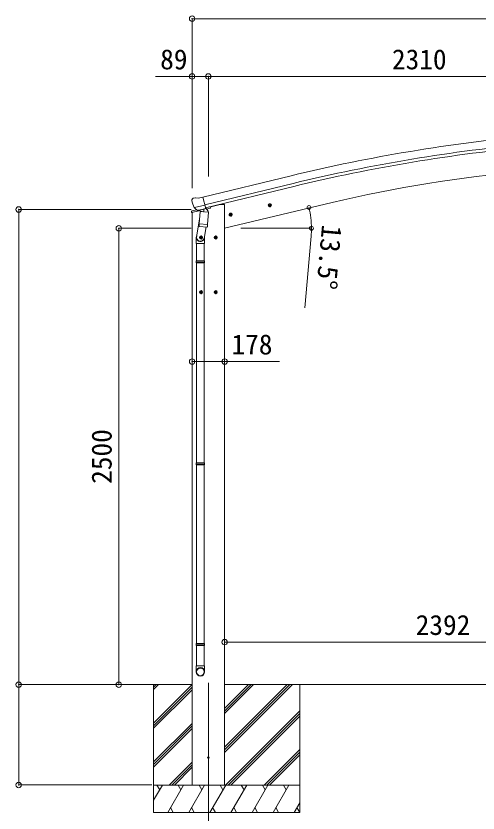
# Model space of a CAD drawing. Units: millimetres at full size. Extents: x -21204 to 8479, y -5853 to 7886.
# Drawn here: x -2581 to -51, y -1824 to 2543 of the extents above; entities that cross this region are included whole.
import ezdxf
from ezdxf.enums import TextEntityAlignment as Align

# ---------------------------------------------------------------- set-up
doc = ezdxf.new("R2010")
doc.units = ezdxf.units.MM
doc.header["$LTSCALE"] = 30
doc.header["$PDMODE"] = 32
doc.header["$PDSIZE"] = 30
for name, color, linetype, lineweight in [('0-0_0', 7, 'Continuous', 9), ('0-1_本体', 4, 'Continuous', 9), ('0-2_部品', 7, 'Continuous', 9), ('0-8_PARTS2', 2, 'Continuous', 9), ('0-A_寸法', 6, 'Continuous', 9), ('1-A', 6, 'Continuous', 9)]:
    doc.layers.add(name, color=color, linetype=linetype, lineweight=lineweight)
doc.styles.add('ＭＳ ゴシック', font='')
doc.styles.get('ＭＳ ゴシック').set_extended_font_data('MS Gothic')

msp = doc.modelspace()

# ---------------------------------------------------------------- linework, layer by layer
at = {"layer": '0-0_0'}
for p, q in [((-2139.36, -1120.81), (-1616.62, -1120.81)), ((-1827.62, -1120.81), (-1827.62, -1820.81)), ((-1827.62, -1148.19), (-1800.24, -1120.81)), ((-1827.62, -1134.05), (-1814.39, -1120.81)), ((-1827.62, -1332.04), (-1616.62, -1121.04)), ((-1827.62, -1346.18), (-1616.62, -1135.18)), ((-1438.62, -1491.82), (-1067.61, -1120.81)), ((-1438.62, -1463.54), (-1095.89, -1120.81)), ((-1438.62, -1477.68), (-1081.75, -1120.81)), ((-1438.62, -1279.69), (-1279.74, -1120.81)), ((-1438.62, -1265.55), (-1293.89, -1120.81)), ((-1438.62, -1251.41), (-1308.03, -1120.81)), ((-1438.62, -1120.81), (1483.2, -1120.81)), ((-1027.62, -1120.81), (-1027.62, -1820.81)), ((-1827.62, -1360.32), (-1616.62, -1149.32)), ((-1433.77, -1670.81), (-1027.62, -1264.67)), ((-1419.62, -1670.81), (-1027.62, -1278.81)), ((-1405.48, -1670.81), (-1027.62, -1292.95)), ((-1827.62, -1544.17), (-1616.62, -1333.17)), ((-1827.62, -1558.31), (-1616.62, -1347.31)), ((-1827.62, -1572.45), (-1616.62, -1361.45)), ((-1221.63, -1670.81), (-1027.62, -1476.8)), ((-1207.49, -1670.81), (-1027.62, -1490.94)), ((-1193.35, -1670.81), (-1027.62, -1505.09)), ((-1742.13, -1670.81), (-1616.62, -1545.3)), ((-1727.99, -1670.81), (-1616.62, -1559.44)), ((-1713.85, -1670.81), (-1616.62, -1573.59)), ((-1027.62, -1670.81), (-1827.62, -1670.81)), ((-1827.62, -1754.64), (-1779.22, -1670.81)), ((-1794.23, -1696.79), (-1809.23, -1670.81)), ((-1750.36, -1820.81), (-1663.76, -1670.81)), ((-1678.76, -1696.79), (-1693.76, -1670.81)), ((-1634.89, -1820.81), (-1548.29, -1670.81)), ((-1438.62, -1670.82), (-1616.62, -1670.82)), ((-1563.29, -1696.79), (-1578.29, -1670.81)), ((-1519.42, -1820.81), (-1432.82, -1670.81)), ((-1447.82, -1696.79), (-1462.82, -1670.81)), ((-1403.95, -1820.81), (-1317.35, -1670.81)), ((-1332.35, -1696.79), (-1347.35, -1670.81)), ((-1288.48, -1820.81), (-1201.88, -1670.81)), ((-1231.88, -1670.81), (-1216.88, -1696.79)), ((-1173.01, -1820.81), (-1086.4, -1670.81)), ((-1101.41, -1696.79), (-1116.41, -1670.81)), ((-1057.54, -1820.81), (-1027.62, -1769)), ((-1827.62, -1820.81), (-1027.62, -1820.81)), ((-1735.36, -1794.83), (-1720.36, -1820.81)), ((-1619.89, -1794.83), (-1604.89, -1820.81)), ((-1504.42, -1794.83), (-1489.42, -1820.81)), ((-1388.95, -1794.83), (-1373.95, -1820.81)), ((-1273.48, -1794.83), (-1258.48, -1820.81)), ((-1158.01, -1794.83), (-1143.01, -1820.81)), ((-1042.54, -1794.83), (-1027.62, -1820.66))]:
    msp.add_line(p, q, dxfattribs=at)
at = {"layer": '0-1_本体'}
for p, q in [((-1557.15, 1549.39), (-1074.31, 1666.96)), ((-1064.08, 1624.98), (-1547.09, 1507.47)), ((-1543.15, 1491.05), (-1060.11, 1608.67)), ((-1514.63, 1496.75), (-1462.62, 1509.24)), ((-1438.62, 1509.24), (-1462.62, 1509.24)), ((-850.53, 1520.43), (-1438.62, 1379.24)), ((-1438.62, 1509.24), (-1438.62, -1670.76)), ((-1616.62, -1670.76), (-1616.62, 1465.8))]:
    msp.add_line(p, q, dxfattribs=at)
at = {"layer": '0-1_本体', "color": 6}
msp.add_line((-1438.62, 649.06), (-1616.62, 649.06), dxfattribs=at)
at = {"layer": '0-1_本体'}
for centre, radius, start, end in [((1056.41, -7082.78), 9005.44, 95.18612, 103.68612), ((1056.41, -7082.78), 8962.23, 95.18612, 103.68612), ((1056.41, -7082.78), 8945.44, 95.18612, 103.68612), ((851.97, -5687.9), 7406.65, 95.00571, 103.2889)]:
    msp.add_arc(centre, radius, start, end, dxfattribs=at)
at = {"layer": '0-2_部品'}
for p, q in [((-1618.45, 1532.79), (-1618.17, 1531.64)), ((-1614.23, 1541.36), (-1618.09, 1535.07)), ((-1611.13, 1543.61), (-1597.95, 1546.78)), ((-1583.39, 1544.1), (-1596.65, 1546.8)), ((-1583.39, 1544.1), (-1557.46, 1550.33)), ((-1604.39, 1492.48), (-1546.89, 1506.29)), ((-1587.54, 1477.57), (-1603.92, 1492.06)), ((-1582.55, 1477.83), (-1545.85, 1486.64)), ((-1551.8, 1484.82), (-1552.82, 1470.21)), ((-1545.85, 1486.64), (-1544.32, 1487.01)), ((-1542.76, 1489.11), (-1541.82, 1489.05)), ((-1541.82, 1489.05), (-1528.51, 1473.73)), ((-1537.87, 1484.7), (-1518.47, 1489.36)), ((-1514.63, 1497.99), (-1514.63, 1494.22)), ((-1201.12, 1503), (-1181.67, 1507.67)), ((-1196.56, 1510.78), (-1198.69, 1503.59)), ((-1189.26, 1512.54), (-1196.56, 1510.78)), ((-1189.06, 1495.62), (-1193.73, 1515.06)), ((-1184.1, 1507.09), (-1189.26, 1512.54)), ((-1186.23, 1499.89), (-1184.1, 1507.09)), ((-1619.19, 1465.18), (-1577.49, 1475.19)), ((-1619.19, 1472.07), (-1619.19, 1465.18)), ((-1591.5, 1481.08), (-1616.89, 1474.99)), ((-1584.83, 1477), (-1577.31, 1478.81)), ((-1584.08, 1477.46), (-1582.55, 1477.83)), ((-1580.71, 1477.6), (-1580.77, 1476.86)), ((-1580.01, 1475.82), (-1554.2, 1469.38)), ((-1573.09, 1470.47), (-1577.77, 1403.64)), ((-1527.4, 1467.28), (-1573.09, 1470.47)), ((-1571.32, 1473.65), (-1571.55, 1470.37)), ((-1532.08, 1400.44), (-1527.4, 1467.28)), ((-1528.51, 1473.73), (-1528.95, 1467.39)), ((-1415.05, 1451.64), (-1395.6, 1456.31)), ((-1410.49, 1459.42), (-1412.63, 1452.23)), ((-1403.2, 1461.17), (-1410.49, 1459.42)), ((-1402.99, 1444.25), (-1407.66, 1463.7)), ((-1398.03, 1455.73), (-1403.2, 1461.17)), ((-1400.16, 1448.53), (-1398.03, 1455.73)), ((-1576.03, 1428.4), (-1591.95, 1332.23)), ((-1578.63, 1391.17), (-1577.75, 1403.64)), ((-1532.08, 1400.44), (-1577.77, 1403.64)), ((-1532.09, 1400.44), (-1532.98, 1387.75)), ((-1578.23, 1389.81), (-1578.23, 1389.81)), ((-1576.78, 1389.03), (-1535.08, 1386.12)), ((-1540.51, 1386.5), (-1551.24, 1322.91)), ((-1594.1, 1295.07), (-1594.1, 1329.42)), ((-1557.62, 1329), (-1577.62, 1329)), ((-1567.62, 1336.5), (-1574.12, 1332.75)), ((-1574.12, 1332.75), (-1574.12, 1325.25)), ((-1574.12, 1325.25), (-1567.62, 1321.49)), ((-1567.62, 1319), (-1567.62, 1339)), ((-1561.12, 1332.75), (-1567.62, 1336.5)), ((-1548.1, 1329.73), (-1548.1, 1295.07)), ((-1477.62, 1329), (-1497.62, 1329)), ((-1487.62, 1336.5), (-1494.12, 1332.75)), ((-1494.12, 1332.75), (-1494.12, 1325.25)), ((-1494.12, 1325.25), (-1487.62, 1321.49)), ((-1487.62, 1319), (-1487.62, 1339)), ((-1481.12, 1332.75), (-1487.62, 1336.5)), ((-1548.1, 1295.07), (-1594.1, 1295.07)), ((-1592.1, 1295.07), (-1592.1, 1201.07)), ((-1550.1, 1295.07), (-1550.1, 1201.07)), ((-1594.1, 1199.07), (-1593.1, 1201.07)), ((-1548.1, 1199.07), (-1594.1, 1199.07)), ((-1548.1, 1191.07), (-1594.1, 1191.07)), ((-1549.1, 1201.07), (-1593.1, 1201.07)), ((-1549.1, 1189.07), (-1593.1, 1189.07)), ((-1592.1, 1189.07), (-1592.1, 94.88)), ((-1550.1, 1189.07), (-1550.1, 94.88)), ((-1548.1, 1199.07), (-1549.1, 1201.07)), ((-1548.1, 1191.07), (-1549.1, 1189.07)), ((-1548.1, 1199.07), (-1548.1, 1191.07)), ((-1557.62, 1029), (-1577.62, 1029)), ((-1567.62, 1036.5), (-1574.12, 1032.75)), ((-1574.12, 1032.75), (-1574.12, 1025.25)), ((-1574.12, 1025.25), (-1567.62, 1021.49)), ((-1567.62, 1019), (-1567.62, 1039)), ((-1561.12, 1032.75), (-1567.62, 1036.5)), ((-1477.62, 1029), (-1497.62, 1029)), ((-1487.62, 1036.5), (-1494.12, 1032.75)), ((-1494.12, 1032.75), (-1494.12, 1025.25)), ((-1494.12, 1025.25), (-1487.62, 1021.49)), ((-1487.62, 1019), (-1487.62, 1039)), ((-1481.12, 1032.75), (-1487.62, 1036.5)), ((-1594.1, 92.88), (-1593.1, 94.88)), ((-1548.1, 92.88), (-1594.1, 92.88)), ((-1549.1, 94.88), (-1593.1, 94.88)), ((-1548.1, 92.88), (-1549.1, 94.88)), ((-1548.1, 92.88), (-1548.1, 84.88)), ((-1548.1, 84.88), (-1594.1, 84.88)), ((-1549.1, 82.88), (-1593.1, 82.88)), ((-1592.1, 82.88), (-1592.1, -895.3)), ((-1550.1, 82.88), (-1550.1, -895.3)), ((-1548.1, 84.88), (-1549.1, 82.88)), ((-1594.1, -897.3), (-1593.1, -895.3)), ((-1548.1, -897.3), (-1594.1, -897.3)), ((-1548.1, -905.3), (-1594.1, -905.3)), ((-1549.1, -895.3), (-1593.1, -895.3)), ((-1549.1, -907.3), (-1593.1, -907.3)), ((-1592.1, -907.3), (-1592.1, -1017.3)), ((-1550.1, -907.3), (-1550.1, -1017.3)), ((-1548.1, -897.3), (-1549.1, -895.3)), ((-1548.1, -905.3), (-1549.1, -907.3)), ((-1548.1, -897.3), (-1548.1, -905.3)), ((-1594.1, -1051.45), (-1594.1, -1017.3)), ((-1548.1, -1017.3), (-1594.1, -1017.3)), ((-1548.1, -1051.45), (-1548.1, -1017.3))]:
    msp.add_line(p, q, dxfattribs=at)
for points in [[(-1552.03, 1484.88), (-1542.31, 1487.21), (-1557.46, 1550.33)], [(-1604.67, 1493.06), (-1604.08, 1492.21), (-1603.92, 1492.06)], [(-1552.03, 1484.88), (-1552.27, 1484.73), (-1577.04, 1478.78), (-1577.31, 1478.81)], [(-1198.69, 1503.59), (-1193.53, 1498.14), (-1186.23, 1499.89)], [(-1412.63, 1452.23), (-1407.46, 1446.78), (-1400.16, 1448.53)], [(-1567.62, 1321.49), (-1561.12, 1325.25), (-1561.12, 1332.75)], [(-1487.62, 1321.49), (-1481.12, 1325.25), (-1481.12, 1332.75)], [(-1594.1, 1199.07), (-1594.1, 1191.07), (-1593.1, 1189.07)], [(-1567.62, 1021.49), (-1561.12, 1025.25), (-1561.12, 1032.75)], [(-1487.62, 1021.49), (-1481.12, 1025.25), (-1481.12, 1032.75)], [(-1594.1, 92.88), (-1594.1, 84.88), (-1593.1, 82.88)], [(-1594.1, -897.3), (-1594.1, -905.3), (-1593.1, -907.3)]]:
    msp.add_lwpolyline(points, dxfattribs=at)
for centre, radius in [((-1191.39, 1505.34), 8.5), ((-1191.39, 1505.34), 7.7), ((-1191.39, 1505.34), 6.5), ((-1405.33, 1453.98), 8.5), ((-1405.33, 1453.98), 7.7), ((-1405.33, 1453.98), 6.5), ((-1567.62, 1329), 8.5), ((-1567.62, 1329), 7.7), ((-1567.62, 1329), 6.5), ((-1487.62, 1329), 8.5), ((-1487.62, 1329), 7.7), ((-1487.62, 1329), 6.5), ((-1567.62, 1029), 8.5), ((-1567.62, 1029), 7.7), ((-1567.62, 1029), 6.5), ((-1487.62, 1029), 8.5), ((-1487.62, 1029), 7.7), ((-1487.62, 1029), 6.5)]:
    msp.add_circle(centre, radius, dxfattribs=at)
at = {"layer": '0-2_部品', "color": 4}
msp.add_circle((-1527.62, -1520.76), 4.5, dxfattribs=at)
at = {"layer": '0-2_部品'}
for centre, radius, start, end in [((-1421.37, 1578.88), 202.4, 193.5, 205.09125), ((-1609.97, 1538.75), 5, 103.5, 148.5), ((-1597.25, 1543.86), 3, 78.5, 103.5), ((-1551.2, 1484.74), 0.604, 100.59842, 172.20595), ((-1544.44, 1487.49), 0.5, 283.5, 318.76246), ((-1519.63, 1494.22), 5, 283.5, 0), ((-1616.19, 1472.07), 3, 103.5, 180), ((-1584.2, 1477.95), 0.5, 248.23754, 283.5), ((-1581.21, 1477.64), 0.5, 356, 103.5), ((-1579.77, 1476.79), 1, 176, 256), ((-1553.84, 1470.35), 1.03, 250.03897, 351.96569), ((-1576.68, 1391), 1.95, 175.04017, 217.47766), ((-1576.64, 1391.03), 2, 217.40962, 266), ((-1534.95, 1388.11), 2, 266, 349.46843), ((-1564.1, 1329.42), 30, 177.45142, 180)]:
    msp.add_arc(centre, radius, start, end, dxfattribs=at)
for centre, major_axis, ratio, start_param, end_param in [((-1615.53, 1533.5), (-1.57, -2.57), 0.99628, 4.712389, 5.4996506), ((-1585.56, 1479.82), (-0.73, -2.92), 0.997631, 5.8041905, 6.6006116), ((-1585.5, 1480.05), (2.63, 3.16), 0.650902, 4.0958226, 4.1686332), ((-1585.53, 1479.93), (-0.73, -2.92), 0.997631, 0.3902369, 0.4789948), ((-1571.1, 1329.73), (23, 0), 0.996195, 2.5560258, 6.5663028), ((-1571.1, 1329.73), (21, 0), 0.996195, 2.9349147, 5.9512394), ((-1571.1, -1049.7), (-23, 0), 0.996195, 3.1415927, 6.2831853), ((-1571.1, -1051.45), (-23, 0), 0.996195, 3.1415927, 6.2831853), ((-1571.1, -1051.45), (0, -23.43), 0.981806, 4.712389, 7.8539816)]:
    msp.add_ellipse(centre, major_axis=major_axis, ratio=ratio, start_param=start_param, end_param=end_param, dxfattribs=at)
msp.add_ellipse((-1571.1, -1051.45), major_axis=(21, 0), ratio=0.996195, dxfattribs=at)
at = {"layer": '0-8_PARTS2'}
msp.add_line((-1527.62, -1111.61), (-1527.62, -1870.82), dxfattribs=at)
at = {"layer": '0-A_寸法'}
for p, q in [((-1616.62, 2527.6), (782.38, 2527.6)), ((-1616.62, 2210.98), (-1616.62, 1598.75)), ((-1616.62, 2210.98), (-1527.62, 2210.98)), ((-1527.62, 2210.98), (-1527.62, 1663.13)), ((-1527.62, 2210.98), (782.38, 2210.98)), ((-2566.2, -1120.76), (-2566.2, 1482.24)), ((-2566.2, 1482.24), (-1621.12, 1482.24)), ((-2018.23, -1120.76), (-2018.23, 1379.24)), ((-2018.23, 1379.24), (-1621.12, 1379.24)), ((-1349.12, 1379.24), (-962.27, 1379.24)), ((-965.12, 1336.78), (-999.49, 944.28)), ((-1438.62, 649.06), (-1138.62, 649.06)), ((-2566.2, -1120.76), (-1838.09, -1120.76)), ((-2566.2, -1670.76), (-2566.2, -1120.76)), ((-2566.2, -1670.76), (-1838.09, -1670.76))]:
    msp.add_line(p, q, dxfattribs=at)
msp.add_lwpolyline([(-1616.62, 2527.6), (-1616.62, 2210.98), (-1816.62, 2210.98)], dxfattribs=at)
for centre in [(-976.72, 1492.89), (-963.27, 1379.24)]:
    msp.add_circle(centre, 10.62, dxfattribs=at)
for start, end in [(0, 13.5), (354.99678, 0)]:
    msp.add_arc((-1450.12, 1379.24), 486.86, start, end, dxfattribs=at)
for p in [(-1616.62, 2527.6), (-1616.62, 2210.98), (-1527.62, 2210.98), (-2566.2, 1482.24), (-2018.23, 1379.24), (-1616.62, 649.06), (-1438.62, 649.06), (-2566.2, -1120.76), (-2018.23, -1120.76), (-2566.2, -1670.76)]:
    msp.add_point(p, dxfattribs=at)
at = {"layer": '1-A'}
for q in [(-1438.62, -654.91), (953.39, -887.86)]:
    msp.add_line((-1438.62, -887.86), q, dxfattribs=at)
msp.add_point((-1438.62, -887.86), dxfattribs=at)

# ---------------------------------------------------------------- texts
at = {"layer": '0-A_寸法', "color": 7, "style": 'ＭＳ ゴシック'}
for s, p in [('89', (-1791.62, 2216.98)), ('2310', (-522.62, 2216.98)), ('178', (-1401.12, 655.06))]:
    msp.add_text(s, height=110, dxfattribs=at).set_placement(p, align=Align.BOTTOM_LEFT)
for s, rotation, p in [('13.5°', 264.997, (-937.85, 1404.66)), ('2500', 90, (-2024.23, -20.76))]:
    msp.add_text(s, height=110, rotation=rotation, dxfattribs=at).set_placement(p, align=Align.BOTTOM_LEFT)
at = {"layer": '1-A', "color": 7, "style": 'ＭＳ ゴシック'}
msp.add_text('2392', height=110, dxfattribs=at).set_placement((-392.61, -881.86), align=Align.BOTTOM_LEFT)

doc.saveas('drawing.dxf')
